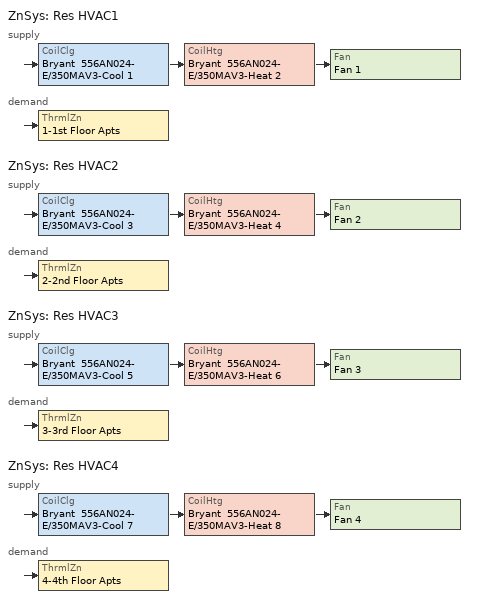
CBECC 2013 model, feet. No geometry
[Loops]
ZnSys 'Res HVAC1'
 supply: CoilClg 'Bryant  556AN024-E/350MAV3-Cool 1' > CoilHtg 'Bryant  556AN024-E/350MAV3-Heat 2' > Fan 'Fan 1'
 demand: ThrmlZn '1-1st Floor Apts'
ZnSys 'Res HVAC2'
 supply: CoilClg 'Bryant  556AN024-E/350MAV3-Cool 3' > CoilHtg 'Bryant  556AN024-E/350MAV3-Heat 4' > Fan 'Fan 2'
 demand: ThrmlZn '2-2nd Floor Apts'
ZnSys 'Res HVAC3'
 supply: CoilClg 'Bryant  556AN024-E/350MAV3-Cool 5' > CoilHtg 'Bryant  556AN024-E/350MAV3-Heat 6' > Fan 'Fan 3'
 demand: ThrmlZn '3-3rd Floor Apts'
ZnSys 'Res HVAC4'
 supply: CoilClg 'Bryant  556AN024-E/350MAV3-Cool 7' > CoilHtg 'Bryant  556AN024-E/350MAV3-Heat 8' > Fan 'Fan 4'
 demand: ThrmlZn '4-4th Floor Apts'
[Proj]
Lowrise Multi-Family Example: PermitScope=PermitNonresidentialAll; GasType=NaturalGas; NatGasAvail=1; CliZn=ClimateZone11; Lat=38.8; Long=-121.23; Elevation=239; StAddress=7188 Pleasant Way; City=Rocklin; State=CA; ZipCode=90000; DocAuthCompany=California Energy Commission; EnvDsgnrName=Bernard Parker & Assoc.; EnvDsgnrAddress=573 Oak Drive; EnvDsgnrCity=Sacramento; EnvDsgnrState=CA; EnvDsgnrZipCode=95000; WeatherStation=MARYSVILLE-BEALE-AFB_724837; QuickAnalysis=0; RunTitle=Title 24 Analysis; AnalysisType=Title24Compliance; CompType=NewComplete; CompPathEnv=Performance; CompPathMech=Performance; CompPathDHW=Performance; CompPathLtg=Performance; CompPathKit=NA; CompPathComputerRm=NA; CompPathLab=NA; LtgUncondComp=NA; LtgOutdrComp=NA; LtgSignComp=NA; SolThrmlComp=NA; SimpleHVACMandComp=NA; ComplexHVACMandComp=NA; ElecMandComp=NA; SolReadyMandComp=NA; ParkingGarageMandComp=NA; ComRfrgMandComp=NA; RfrgWarehouseMandComp=NA; CompressedAirMandComp=NA; ProcBlrMandComp=NA; NRCIEnv01E=1; NRCAEnv02F=1; NRCILti01E=1; NRCILti02E=0; NRCILti03E=0; NRCILti04E=0; NRCILti05E=0; NRCILti06E=0; NRCALti02A=0; NRCALti03A=0; NRCALti04A=0; NRCALti05A=0; NRCIMch01E=1; NRCVMch04H=0; NRCIPlb01E=1; NRCIPlb02E=0; NRCIPlb03E=0; NRCIPlb21E=0; NRCIPlb22E=0; NRCVPlb21H=0; NRCVPlb22H=0; NRCISth01E=0; NRCIElc01E=0; NRCISpv01E=0; NRCILto01E=0; NRCILto02E=0; NRCALto02A=0; NRCILts01E=0; NRCIPrc01E=0; NRCAPrc01F=0; NRCAPrc02F=0; NRCAPrc03F=0; NRCAPrc04F=0; NRCAPrc05F=0; NRCAPrc06F=0; NRCAPrc07F=0; NRCAPrc08F=0; OccSensorCntRpt=0; AutoTimeSwitchRpt=0; AutoDayltgRpt=0; DemandResponsiveRpt=0; InstitutionalTuningPAFRpt=0; OutdrCtrlsRpt=0
[Bldg]
Lowrise Multi-Family Example 2: WholeBldgModeled=1; BldgAz=0; TotStoryCnt=4; AboveGrdStoryCnt=4
[Story] Mult=1; FlrToFlrHgt=10; FlrToCeilingHgt=9
Name | Z
Floor 1 | 0.7
Floor2 | 10.7
Floor 3 | 20.7
Floor 4 | 30.7
[Spc] CondgType=DirectlyConditioned; FlrToCeilingHgt=9; SpcFunc=High-Rise Residential Living Spaces; OccFrac=1; EnvStatus=New; LtgStatus=New; IntLtgSpecMthd=AreaCategoryMethod; IntLPDNonReg=0; ProcElecPwrDens=0; ProcElecSchRef=High-Rise Residential Pro4; ProcElecRadFrac=0; ProcElecLatFrac=0; ResDHWSysRef=ResidentialDHWSystem 1; ExhPerSpc=0; LabExhRtType=HoodDominated; HasProcExh=0
Name | Story | ThrmlZnRef | Area | Perim | RecptPwrDens | DwellingUnitTypeCnt[2] | DwellingUnitTypeCnt[3] | DwellingUnitTypeArea[2] | DwellingUnitTypeArea[3] | DwellingUnitTypeCnt[4] | DwellingUnitTypeArea[4] | DwellingUnitTypeCnt[1] | DwellingUnitTypeArea[1]
S-1-1st Floor Apts | Floor 1 | 1-1st Floor Apts | 4000 | 6.02151e-29 | 0.5 | 5 | 0 | 800 | 0
S-2-2nd Floor Apts | Floor2 | 2-2nd Floor Apts | 4000 | 6.02151e-29 | 0.5 | 5 | 0 | 800 | 0
S-3-3rd Floor Apts | Floor 3 | 3-3rd Floor Apts | 4000 | 6.02151e-29 | 0.5 |  | 0 |  |  | 5 | 800
S-4-4th Floor Apts | Floor 4 | 4-4th Floor Apts | 400 | 0 | 0.1 |  |  |  |  |  |  | 1 | 400
[ThrmlZn] Type=Conditioned; HVACZnCnt=5; VentSrc=Forced; VentCtrlMthd=Fixed; VentSpecMthd=Sum
Name | PriAirCondgSysRef
1-1st Floor Apts | Res HVAC1
2-2nd Floor Apts | Res HVAC2
3-3rd Floor Apts | Res HVAC3
4-4th Floor Apts | Res HVAC4
[ZnSys] Status=New; Type=SZAC; SubType=Split3Phase; FanCtrl=Continuous; Cnt=5; IsComplexSys=0; DuctIns=8; DuctLctn=Conditioned; AcceptanceTestReq=1; HERSDuctReq=0; HERSDuctTested=1; NRCAMch02A=1; NRCAMch03A=1; NRCAMch04H=1; NRCAMch05A=0; NRCAMch06A=0; NRCAMch07A=0; NRCAMch08A=0; NRCAMch09A=0; NRCAMch10A=0; NRCAMch11A=0; NRCAMch12A=0; NRCAMch13A=0; NRCAMch14A=0; NRCAMch15A=0; NRCAMch16A=0; NRCAMch17A=0; NRCAMch18A=0
Res HVAC1; Res HVAC2; Res HVAC3; Res HVAC4
[CoilClg] Type=DirectExpansion; CapTotGrossRtd=26038.1; CapTotNetRtd=25000; DXSEER=15; DXEER=12.1; DXIEER=12.1; BypassMinEffCheck=1; CndsrType=Air
Name | Sys
Bryant  556AN024-E/350MAV3-Cool 1 | Res HVAC1
Bryant  556AN024-E/350MAV3-Cool 3 | Res HVAC2
Bryant  556AN024-E/350MAV3-Cool 5 | Res HVAC3
Bryant  556AN024-E/350MAV3-Cool 7 | Res HVAC4
[CoilHtg] Type=Furnace; FuelSrc=Gas; CapTotGrossRtd=38000; FurnAFUE=0.96; CndsrType=Air; BypassMinEffCheck=1
Name | Sys
Bryant  556AN024-E/350MAV3-Heat 2 | Res HVAC1
Bryant  556AN024-E/350MAV3-Heat 4 | Res HVAC2
Bryant  556AN024-E/350MAV3-Heat 6 | Res HVAC3
Bryant  556AN024-E/350MAV3-Heat 8 | Res HVAC4
[Fan] CtrlMthd=ConstantVolume; Class=Centrifugal; CentType=AirFoil; ModelingMthd=BrakeHorsePower; FlowCap=895; FlowMin=0; MtrBHP=0.2; MtrHP=0.2; MtrEff=0.855; MtrPos=InAirStream
Name | Sys
Fan 1 | Res HVAC1
Fan 2 | Res HVAC2
Fan 3 | Res HVAC3
Fan 4 | Res HVAC4
[ResDHWSys]
ResidentialDHWSystem 1: SysStoryCnt=1
[ResWtrHtr]
ResidentialWaterHeater 1: ElementType=Electric Resistance; TankCat=Instantaneous; InpRating=40000; InpRatingElec=20000; EngyFac=0.6; TankVol=0; StdbyLossFrac=175; ThrmlEff=0.93; ElecMiniTank=1; ElecMiniTankPwr=100
[Sch]
High-Rise Residential Pro4: Type=Fraction; EndMonth[1]=12; EndDay[1]=31; SchWeekRef[1]=High-Rise Residential Pro5
[SchWeek]
High-Rise Residential Pro5: Type=Fraction; SchDaySunRef=ScheduleDay 7; SchDayMonRef=ScheduleDay 1; SchDayTueRef=ScheduleDay 2; SchDayWedRef=ScheduleDay 3; SchDayThuRef=ScheduleDay 4; SchDayFriRef=ScheduleDay 5; SchDaySatRef=ScheduleDay 6; SchDayHolRef=ScheduleDay 8
[SchDay] Type=Fraction; Hr=( 0.1, 0.1, 0.1, 0.1, 0.1, 0.3, 0.45, 0.45, 0.45, 0.45, 0.3, 0.3, 0.3, 0.3, 0.3, 0.3, 0.3, 0.3, 0.6, 0.8, 0.9, 0.8, 0.6, 0.3 )
ScheduleDay 1; ScheduleDay 2; ScheduleDay 3; ScheduleDay 4; ScheduleDay 5; ScheduleDay 6; ScheduleDay 7; ScheduleDay 8
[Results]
End Use | Proposed Design Site (MWh) | Proposed Design Site (MBtu) | Proposed Design TDV (kBtu/ft²-yr) | Standard Design Site (MWh) | Standard Design Site (MBtu) | Standard Design TDV (kBtu/ft²-yr) | Compliance TDV Margin (kBtu/ft²-yr)
Space Heating | -- | 25.5 | 3.89 | 0.0 | 69.8 | 10.55 | 6.66
Space Cooling | 12.5 | -- | 36.31 | 5.5 | -- | 17.84 | -18.47
Indoor Fans | 30.6 | -- | 51.42 | 4.5 | -- | 10.09 | -41.33
Heat Rejection | -- | -- | -- | 1.0 | -- | 2.71 | 2.71
Pumps & Misc. | -- | -- | -- | 3.3 | -- | 6.58 | 6.58
Domestic Hot Water | 45.4 | -- | 75.72 | -- | 207.3 | 27.67 | -48.05
Indoor Lighting | 20.4 | -- | 35.25 | 20.4 | -- | 35.25 | --
COMPLIANCE TOTAL | 108.9 | 25.5 | 202.59 | 34.7 | 277.1 | 110.69 | -91.90
Receptacle | 20.4 | 9.0 | 36.43 | 20.4 | 9.0 | 36.43 | 
Process | -- | -- | -- | -- | -- | -- | 
Other Ltg | -- | -- | -- | -- | -- | -- | 
TOTAL | 129.3 | 34.5 | 239.02 | 55.1 | 286.1 | 147.12 | 
FAIL
